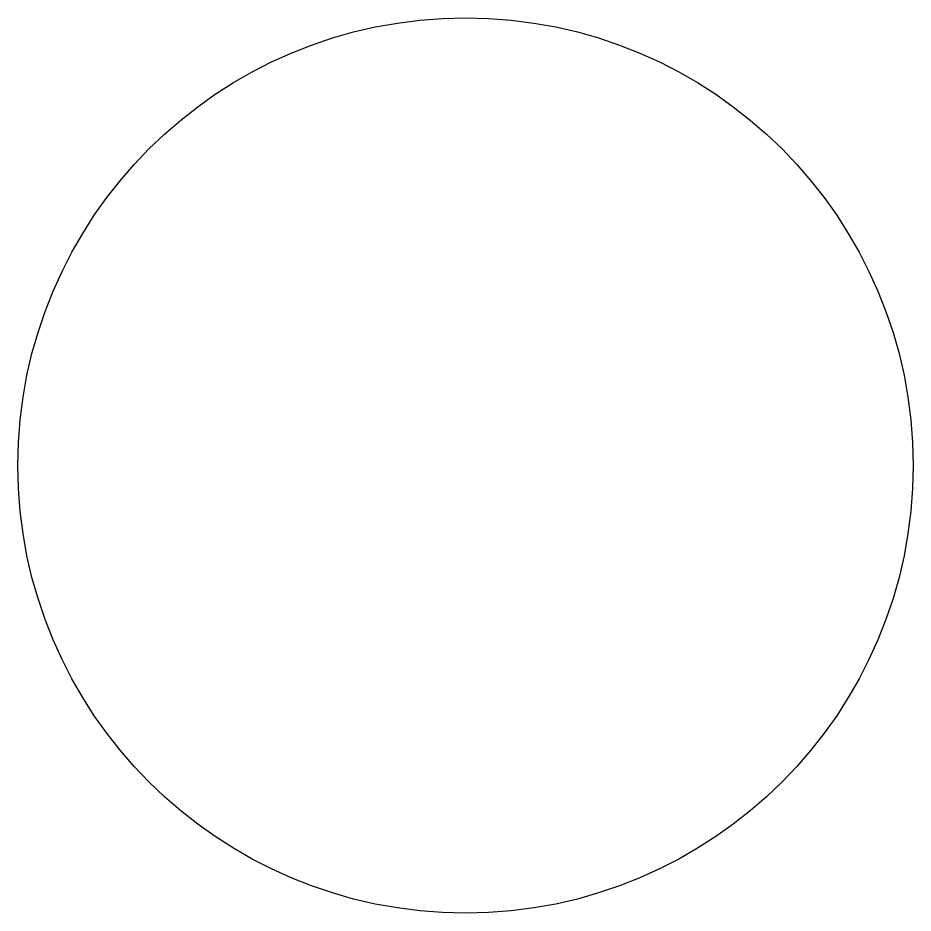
# Model space of a CAD drawing. Header units: millimetres. Extents: x 1406 to 2764, y 877 to 2236.
import ezdxf

# ---------------------------------------------------------------- set-up
doc = ezdxf.new("R2010")
doc.units = ezdxf.units.MM

msp = doc.modelspace()

# ---------------------------------------------------------------- linework, layer by layer
msp.add_circle((2085, 1556.1), 679.5)

doc.saveas('drawing.dxf')
